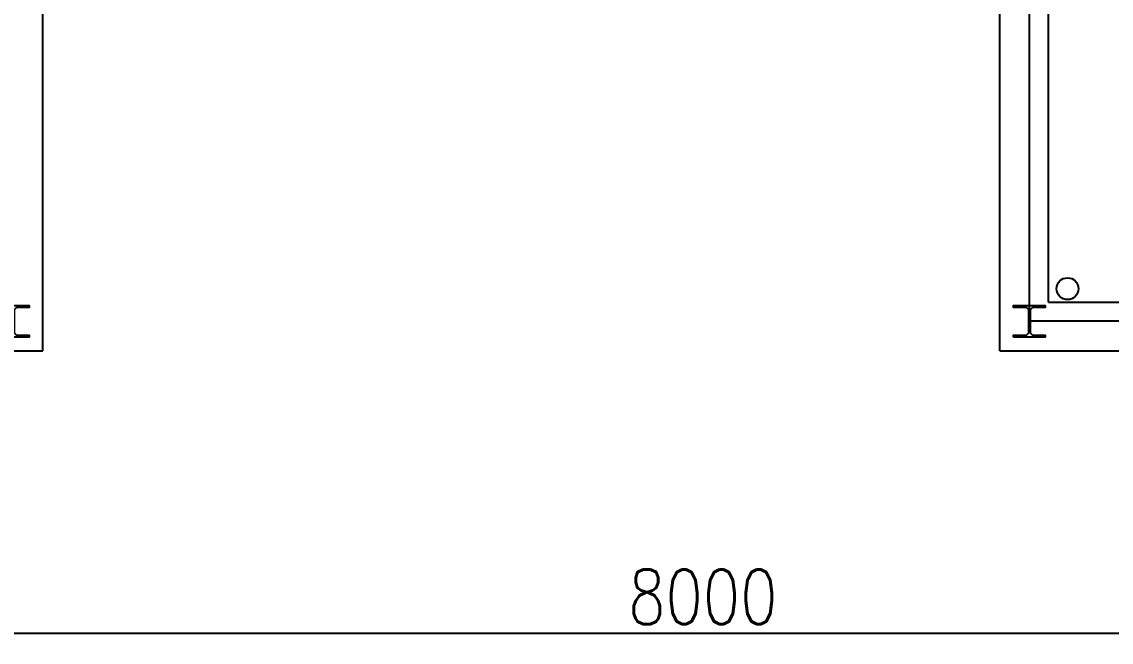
# Model space of a CAD drawing. Header units: millimetres. Extents: x 0 to 181737, y 0 to 59400.
# Drawn here: x 122046 to 128051, y 13956 to 17376 of the extents above; entities that cross this region are included whole.
import ezdxf

# ---------------------------------------------------------------- set-up
doc = ezdxf.new("R2010")
doc.units = ezdxf.units.MM
doc.header["$LTSCALE"] = 0.2
doc.layers.get('Defpoints').update_dxf_attribs({"color": 5})
doc.layers.add('A_寸法', color=7, linetype='Continuous')
doc.layers.add('A_建築（下図）', color=8, linetype='Continuous')
doc.styles.add('Dim', font='simplex.shx', dxfattribs={"width": 0.8, "bigfont": 'extfont2.shx'})
doc.dimstyles.new('1-1', dxfattribs={"dimtxt": 3, "dimasz": 1, "dimexe": 1, "dimexo": 0, "dimgap": 1, "dimtad": 1, "dimdec": 0, "dimtxsty": 'Dim', "dimblk": 'DOT', "dimcen": 0, "dimadec": 0, "dimazin": 0, "dimtfac": 1, "dimtdec": 0, "dimtix": 1, "dimtmove": 2, "dimatfit": 3, "dimldrblk": '引出矢', "dimfxl": 1, "dimarcsym": 0})

# ---------------------------------------------------------------- blocks, each defined once
blk = doc.blocks.new('_Dot')
at = {"color": 0, "linetype": 'ByBlock', "lineweight": -2}
blk.add_line((-0.5, 0), (-1, 0), dxfattribs=at)
at = {"color": 0, "linetype": 'ByBlock', "const_width": 0.5}
blk.add_lwpolyline([(-0.25, 0, 1), (0.25, 0, 1)], format="xyb", close=True, dxfattribs=at)
blk = doc.blocks.new('*D27')
at = {"layer": 'A_寸法', "lineweight": -2, "transparency": 16777216}
for p, q in [((121800, 14662.7), (121800, 14004.9)), ((129800, 14662.7), (129800, 14004.9)), ((121900, 14005.9), (129700, 14005.9))]:
    blk.add_line(p, q, dxfattribs=at)
at = {"layer": 'Defpoints', "color": 0, "transparency": 16777216}
for p in [(121800, 14662.7), (129800, 14662.7), (129800, 14005.9)]:
    blk.add_point(p, dxfattribs=at)
at = {"layer": 'A_寸法', "lineweight": -2, "transparency": 16777216, "xscale": 100, "yscale": 100, "zscale": 100, "rotation": 180}
blk.add_blockref('_Dot', (121800, 14005.9), dxfattribs=at)
at = {"layer": 'A_寸法', "lineweight": -2, "transparency": 16777216, "xscale": 100, "yscale": 100, "zscale": 100}
blk.add_blockref('_Dot', (129800, 14005.9), dxfattribs=at)
at = {"layer": 'A_寸法', "transparency": 16777216, "insert": (125800, 14205.9), "char_height": 300, "attachment_point": 5, "style": 'Dim'}
blk.add_mtext('8000', dxfattribs=at)
blk = doc.blocks.new('引出矢')
at = {"color": 0, "linetype": 'ByBlock', "lineweight": -2}
for p, q in [((-3.864, 1.035), (0, 0)), ((0, 0), (-1, 0)), ((-3.864, -1.035), (0, 0))]:
    blk.add_line(p, q, dxfattribs=at)

msp = doc.modelspace()

# ---------------------------------------------------------------- linework, layer by layer
at = {"layer": 'A_建築（下図）', "color": 8, "linetype": 'Continuous'}
for p, q in [((122163, 15562), (122163, 17525)), ((127437, 15562), (127437, 17525)), ((127705, 15830), (127705, 17525)), ((127705, 15830), (136415, 15830)), ((113137, 15562), (122163, 15562)), ((127437, 15562), (136683, 15562))]:
    msp.add_line(p, q, dxfattribs=at)
at = {"layer": 'A_建築（下図）', "color": 8}
for p, q in [((127600, 15725), (127600, 17525)), ((136520, 15725), (127600, 15725))]:
    msp.add_line(p, q, dxfattribs=at)
at = {"layer": 'A_建築（下図）', "color": 8, "linetype": 'Continuous', "flags": 128}
for points in [[(121912.5, 15637.5), (121912.5, 15648.5), (121983.25, 15648.5), (121996.25, 15661.5), (121996.25, 15788.5), (121983.25, 15801.5), (121912.5, 15801.5), (121912.5, 15812.5), (122087.5, 15812.5), (122087.5, 15801.5), (122016.75, 15801.5), (122003.75, 15788.5), (122003.75, 15661.5), (122016.75, 15648.5), (122087.5, 15648.5), (122087.5, 15637.5), (121912.5, 15637.5)], [(127512.5, 15637.5), (127512.5, 15648.5), (127583.25, 15648.5), (127596.25, 15661.5), (127596.25, 15788.5), (127583.25, 15801.5), (127512.5, 15801.5), (127512.5, 15812.5), (127687.5, 15812.5), (127687.5, 15801.5), (127616.75, 15801.5), (127603.75, 15788.5), (127603.75, 15661.5), (127616.75, 15648.5), (127687.5, 15648.5), (127687.5, 15637.5), (127512.5, 15637.5)]]:
    msp.add_lwpolyline(points, close=True, dxfattribs=at)
at = {"layer": 'A_建築（下図）', "color": 8, "linetype": 'Continuous'}
msp.add_circle((127810, 15905), 60, dxfattribs=at)

# ---------------------------------------------------------------- dimensions: what is measured, and where the dimension line sits
at = {"layer": 'A_寸法'}
dim = msp.add_linear_dim(base=(129800, 14005.91), p1=(121800, 14662.71), p2=(129800, 14662.71), angle=180, dimstyle='1-1', override={"dimscale": 1, "dimtxt": 300, "dimasz": 100, "dimgap": 50, "dimlfac": 1, "dimclrd": 256, "dimclre": 256, "dimclrt": 256}, dxfattribs=at)
dim.commit()
dim.dimension.update_dxf_attribs({"geometry": '*D27', "text_midpoint": (125800, 14205.91)})

doc.saveas('drawing.dxf')
